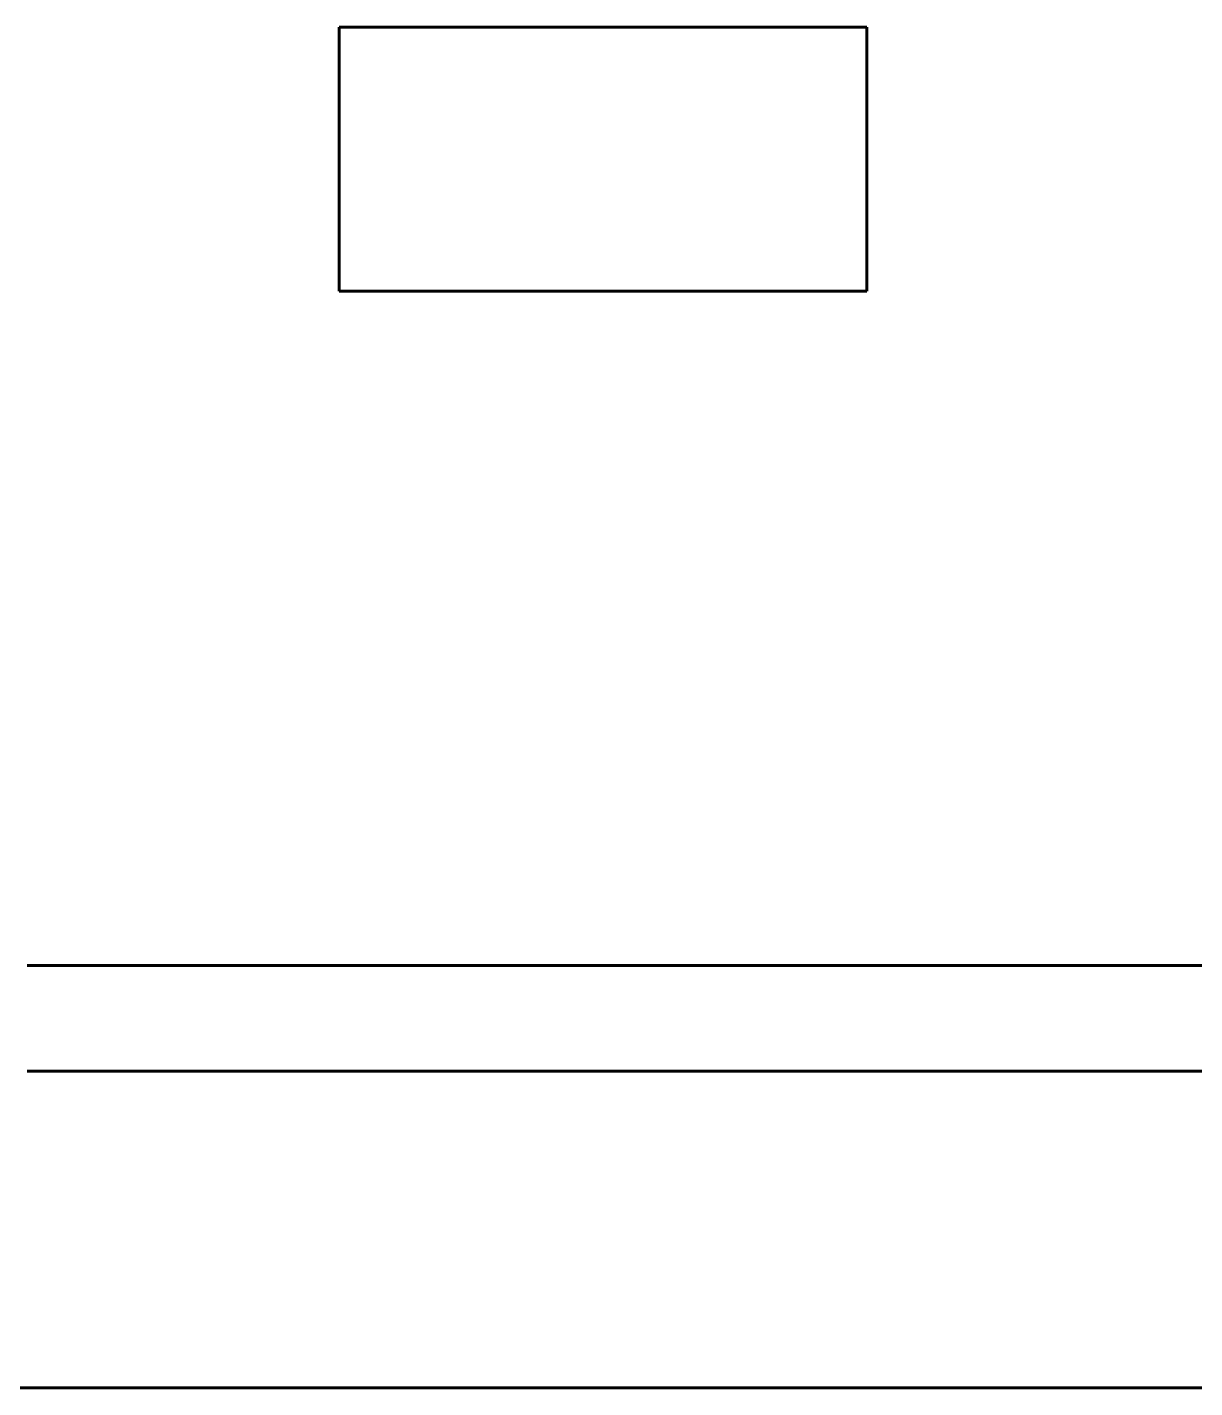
# Model space of a CAD drawing. Extents: x 0 to 297, y 0 to 292.
# Drawn here: x 175.35 to 180.88, y 68.61 to 75.05 of the extents above; entities that cross this region are included whole.
import ezdxf

# ---------------------------------------------------------------- set-up
doc = ezdxf.new("R2010")
doc.units = 0
doc.header["$MEASUREMENT"] = 0
doc.linetypes.add('K5LT_BASIC', pattern=[0])
doc.layers.add('Системный слой', color=7, linetype='Continuous')

# ---------------------------------------------------------------- blocks, each defined once
blk = doc.blocks.new('*U')
at = {"layer": 'Системный слой', "linetype": 'K5LT_BASIC', "lineweight": 60}
for p, q in [((179.3287, 75.053), (176.8287, 75.053)), ((176.8287, 75.053), (176.8287, 73.803)), ((179.3287, 73.803), (179.3287, 75.053)), ((176.8287, 73.803), (179.3287, 73.803))]:
    blk.add_line(p, q, dxfattribs=at)

msp = doc.modelspace()

# ---------------------------------------------------------------- linework, layer by layer
at = {"layer": 'Системный слой', "linetype": 'K5LT_BASIC', "lineweight": 60}
for p, q in [((175.3505, 70.6065), (181.3505, 70.6065)), ((181.3503, 70.1064), (175.3503, 70.1064)), ((173.35, 68.6064), (247.3503, 68.6064)), ((173.35, 68.6064), (248.35, 68.6064))]:
    msp.add_line(p, q, dxfattribs=at)

# ---------------------------------------------------------------- block references
at = {"layer": 'Системный слой'}
msp.add_blockref('*U', (0, 0), dxfattribs=at)
msp.add_blockref('*U', (0, 0), dxfattribs=at)
msp.add_blockref('*U', (0, 0), dxfattribs=at)
msp.add_blockref('*U', (0, 0), dxfattribs=at)
msp.add_blockref('*U', (0, 0), dxfattribs=at)
msp.add_blockref('*U', (0, 0), dxfattribs=at)
msp.add_blockref('*U', (0, 0), dxfattribs=at)
msp.add_blockref('*U', (0, 0), dxfattribs=at)
msp.add_blockref('*U', (0, 0), dxfattribs=at)
msp.add_blockref('*U', (0, 0), dxfattribs=at)
msp.add_blockref('*U', (0, 0), dxfattribs=at)
msp.add_blockref('*U', (0, 0), dxfattribs=at)
msp.add_blockref('*U', (0, 0), dxfattribs=at)
msp.add_blockref('*U', (0, 0), dxfattribs=at)
msp.add_blockref('*U', (0, 0), dxfattribs=at)
msp.add_blockref('*U', (0, 0), dxfattribs=at)
msp.add_blockref('*U', (0, 0), dxfattribs=at)
msp.add_blockref('*U', (0, 0), dxfattribs=at)
msp.add_blockref('*U', (0, 0), dxfattribs=at)
msp.add_blockref('*U', (0, 0), dxfattribs=at)
msp.add_blockref('*U', (0, 0), dxfattribs=at)
msp.add_blockref('*U', (0, 0), dxfattribs=at)
msp.add_blockref('*U', (0, 0), dxfattribs=at)
msp.add_blockref('*U', (0, 0), dxfattribs=at)
msp.add_blockref('*U', (0, 0), dxfattribs=at)
msp.add_blockref('*U', (0, 0), dxfattribs=at)
msp.add_blockref('*U', (0, 0), dxfattribs=at)
msp.add_blockref('*U', (0, 0), dxfattribs=at)
msp.add_blockref('*U', (0, 0), dxfattribs=at)
msp.add_blockref('*U', (0, 0), dxfattribs=at)
msp.add_blockref('*U', (0, 0), dxfattribs=at)
msp.add_blockref('*U', (0, 0), dxfattribs=at)
msp.add_blockref('*U', (0, 0), dxfattribs=at)
msp.add_blockref('*U', (0, 0), dxfattribs=at)
msp.add_blockref('*U', (0, 0), dxfattribs=at)
msp.add_blockref('*U', (0, 0), dxfattribs=at)
msp.add_blockref('*U', (0, 0), dxfattribs=at)
msp.add_blockref('*U', (0, 0), dxfattribs=at)
msp.add_blockref('*U', (0, 0), dxfattribs=at)
msp.add_blockref('*U', (0, 0), dxfattribs=at)
msp.add_blockref('*U', (0, 0), dxfattribs=at)
msp.add_blockref('*U', (0, 0), dxfattribs=at)
msp.add_blockref('*U', (0, 0), dxfattribs=at)
msp.add_blockref('*U', (0, 0), dxfattribs=at)
msp.add_blockref('*U', (0, 0), dxfattribs=at)
msp.add_blockref('*U', (0, 0), dxfattribs=at)
msp.add_blockref('*U', (0, 0), dxfattribs=at)
msp.add_blockref('*U', (0, 0), dxfattribs=at)
msp.add_blockref('*U', (0, 0), dxfattribs=at)
msp.add_blockref('*U', (0, 0), dxfattribs=at)
msp.add_blockref('*U', (0, 0), dxfattribs=at)
msp.add_blockref('*U', (0, 0), dxfattribs=at)
msp.add_blockref('*U', (0, 0), dxfattribs=at)
msp.add_blockref('*U', (0, 0), dxfattribs=at)
msp.add_blockref('*U', (0, 0), dxfattribs=at)
msp.add_blockref('*U', (0, 0), dxfattribs=at)
msp.add_blockref('*U', (0, 0), dxfattribs=at)
msp.add_blockref('*U', (0, 0), dxfattribs=at)
msp.add_blockref('*U', (0, 0), dxfattribs=at)
msp.add_blockref('*U', (0, 0), dxfattribs=at)
msp.add_blockref('*U', (0, 0), dxfattribs=at)
msp.add_blockref('*U', (0, 0), dxfattribs=at)
msp.add_blockref('*U', (0, 0), dxfattribs=at)
msp.add_blockref('*U', (0, 0), dxfattribs=at)
msp.add_blockref('*U', (0, 0), dxfattribs=at)
msp.add_blockref('*U', (0, 0), dxfattribs=at)
msp.add_blockref('*U', (0, 0), dxfattribs=at)
msp.add_blockref('*U', (0, 0), dxfattribs=at)
msp.add_blockref('*U', (0, 0), dxfattribs=at)
msp.add_blockref('*U', (0, 0), dxfattribs=at)
msp.add_blockref('*U', (0, 0), dxfattribs=at)
msp.add_blockref('*U', (0, 0), dxfattribs=at)
msp.add_blockref('*U', (0, 0), dxfattribs=at)
msp.add_blockref('*U', (0, 0), dxfattribs=at)
msp.add_blockref('*U', (0, 0), dxfattribs=at)
msp.add_blockref('*U', (0, 0), dxfattribs=at)
msp.add_blockref('*U', (0, 0), dxfattribs=at)
msp.add_blockref('*U', (0, 0), dxfattribs=at)
msp.add_blockref('*U', (0, 0), dxfattribs=at)
msp.add_blockref('*U', (0, 0), dxfattribs=at)
msp.add_blockref('*U', (0, 0), dxfattribs=at)
msp.add_blockref('*U', (0, 0), dxfattribs=at)
msp.add_blockref('*U', (0, 0), dxfattribs=at)
msp.add_blockref('*U', (0, 0), dxfattribs=at)
msp.add_blockref('*U', (0, 0), dxfattribs=at)
msp.add_blockref('*U', (0, 0), dxfattribs=at)
msp.add_blockref('*U', (0, 0), dxfattribs=at)
msp.add_blockref('*U', (0, 0), dxfattribs=at)
msp.add_blockref('*U', (0, 0), dxfattribs=at)
msp.add_blockref('*U', (0, 0), dxfattribs=at)
msp.add_blockref('*U', (0, 0), dxfattribs=at)
msp.add_blockref('*U', (0, 0), dxfattribs=at)
msp.add_blockref('*U', (0, 0), dxfattribs=at)
msp.add_blockref('*U', (0, 0), dxfattribs=at)
msp.add_blockref('*U', (0, 0), dxfattribs=at)
msp.add_blockref('*U', (0, 0), dxfattribs=at)
msp.add_blockref('*U', (0, 0), dxfattribs=at)
msp.add_blockref('*U', (0, 0), dxfattribs=at)
msp.add_blockref('*U', (0, 0), dxfattribs=at)
msp.add_blockref('*U', (0, 0), dxfattribs=at)
msp.add_blockref('*U', (0, 0), dxfattribs=at)
msp.add_blockref('*U', (0, 0), dxfattribs=at)
msp.add_blockref('*U', (0, 0), dxfattribs=at)
msp.add_blockref('*U', (0, 0), dxfattribs=at)
msp.add_blockref('*U', (0, 0), dxfattribs=at)
msp.add_blockref('*U', (0, 0), dxfattribs=at)
msp.add_blockref('*U', (0, 0), dxfattribs=at)
msp.add_blockref('*U', (0, 0), dxfattribs=at)
msp.add_blockref('*U', (0, 0), dxfattribs=at)
msp.add_blockref('*U', (0, 0), dxfattribs=at)
msp.add_blockref('*U', (0, 0), dxfattribs=at)
msp.add_blockref('*U', (0, 0), dxfattribs=at)
msp.add_blockref('*U', (0, 0), dxfattribs=at)
msp.add_blockref('*U', (0, 0), dxfattribs=at)
msp.add_blockref('*U', (0, 0), dxfattribs=at)
msp.add_blockref('*U', (0, 0), dxfattribs=at)
msp.add_blockref('*U', (0, 0), dxfattribs=at)
msp.add_blockref('*U', (0, 0), dxfattribs=at)
msp.add_blockref('*U', (0, 0), dxfattribs=at)
msp.add_blockref('*U', (0, 0), dxfattribs=at)
msp.add_blockref('*U', (0, 0), dxfattribs=at)
msp.add_blockref('*U', (0, 0), dxfattribs=at)
msp.add_blockref('*U', (0, 0), dxfattribs=at)
msp.add_blockref('*U', (0, 0), dxfattribs=at)
msp.add_blockref('*U', (0, 0), dxfattribs=at)
msp.add_blockref('*U', (0, 0), dxfattribs=at)
msp.add_blockref('*U', (0, 0), dxfattribs=at)
msp.add_blockref('*U', (0, 0), dxfattribs=at)
msp.add_blockref('*U', (0, 0), dxfattribs=at)
msp.add_blockref('*U', (0, 0), dxfattribs=at)
msp.add_blockref('*U', (0, 0), dxfattribs=at)
msp.add_blockref('*U', (0, 0), dxfattribs=at)
msp.add_blockref('*U', (0, 0), dxfattribs=at)
msp.add_blockref('*U', (0, 0), dxfattribs=at)
msp.add_blockref('*U', (0, 0), dxfattribs=at)
msp.add_blockref('*U', (0, 0), dxfattribs=at)
msp.add_blockref('*U', (0, 0), dxfattribs=at)
msp.add_blockref('*U', (0, 0), dxfattribs=at)
msp.add_blockref('*U', (0, 0), dxfattribs=at)
msp.add_blockref('*U', (0, 0), dxfattribs=at)
msp.add_blockref('*U', (0, 0), dxfattribs=at)
msp.add_blockref('*U', (0, 0), dxfattribs=at)
msp.add_blockref('*U', (0, 0), dxfattribs=at)
msp.add_blockref('*U', (0, 0), dxfattribs=at)
msp.add_blockref('*U', (0, 0), dxfattribs=at)
msp.add_blockref('*U', (0, 0), dxfattribs=at)
msp.add_blockref('*U', (0, 0), dxfattribs=at)
msp.add_blockref('*U', (0, 0), dxfattribs=at)
msp.add_blockref('*U', (0, 0), dxfattribs=at)
msp.add_blockref('*U', (0, 0), dxfattribs=at)
msp.add_blockref('*U', (0, 0), dxfattribs=at)
msp.add_blockref('*U', (0, 0), dxfattribs=at)
msp.add_blockref('*U', (0, 0), dxfattribs=at)
msp.add_blockref('*U', (0, 0), dxfattribs=at)
msp.add_blockref('*U', (0, 0), dxfattribs=at)
msp.add_blockref('*U', (0, 0), dxfattribs=at)
msp.add_blockref('*U', (0, 0), dxfattribs=at)
msp.add_blockref('*U', (0, 0), dxfattribs=at)
msp.add_blockref('*U', (0, 0), dxfattribs=at)
msp.add_blockref('*U', (0, 0), dxfattribs=at)
msp.add_blockref('*U', (0, 0), dxfattribs=at)
msp.add_blockref('*U', (0, 0), dxfattribs=at)
msp.add_blockref('*U', (0, 0), dxfattribs=at)
msp.add_blockref('*U', (0, 0), dxfattribs=at)
msp.add_blockref('*U', (0, 0), dxfattribs=at)
msp.add_blockref('*U', (0, 0), dxfattribs=at)
msp.add_blockref('*U', (0, 0), dxfattribs=at)
msp.add_blockref('*U', (0, 0), dxfattribs=at)
msp.add_blockref('*U', (0, 0), dxfattribs=at)
msp.add_blockref('*U', (0, 0), dxfattribs=at)
msp.add_blockref('*U', (0, 0), dxfattribs=at)
msp.add_blockref('*U', (0, 0), dxfattribs=at)
msp.add_blockref('*U', (0, 0), dxfattribs=at)
msp.add_blockref('*U', (0, 0), dxfattribs=at)
msp.add_blockref('*U', (0, 0), dxfattribs=at)
msp.add_blockref('*U', (0, 0), dxfattribs=at)
msp.add_blockref('*U', (0, 0), dxfattribs=at)
msp.add_blockref('*U', (0, 0), dxfattribs=at)
msp.add_blockref('*U', (0, 0), dxfattribs=at)
msp.add_blockref('*U', (0, 0), dxfattribs=at)
msp.add_blockref('*U', (0, 0), dxfattribs=at)
msp.add_blockref('*U', (0, 0), dxfattribs=at)
msp.add_blockref('*U', (0, 0), dxfattribs=at)
msp.add_blockref('*U', (0, 0), dxfattribs=at)
msp.add_blockref('*U', (0, 0), dxfattribs=at)
msp.add_blockref('*U', (0, 0), dxfattribs=at)
msp.add_blockref('*U', (0, 0), dxfattribs=at)
msp.add_blockref('*U', (0, 0), dxfattribs=at)
msp.add_blockref('*U', (0, 0), dxfattribs=at)
msp.add_blockref('*U', (0, 0), dxfattribs=at)
msp.add_blockref('*U', (0, 0), dxfattribs=at)
msp.add_blockref('*U', (0, 0), dxfattribs=at)
msp.add_blockref('*U', (0, 0), dxfattribs=at)
msp.add_blockref('*U', (0, 0), dxfattribs=at)
msp.add_blockref('*U', (0, 0), dxfattribs=at)
msp.add_blockref('*U', (0, 0), dxfattribs=at)
msp.add_blockref('*U', (0, 0), dxfattribs=at)
msp.add_blockref('*U', (0, 0), dxfattribs=at)
msp.add_blockref('*U', (0, 0), dxfattribs=at)
msp.add_blockref('*U', (0, 0), dxfattribs=at)
msp.add_blockref('*U', (0, 0), dxfattribs=at)
msp.add_blockref('*U', (0, 0), dxfattribs=at)
msp.add_blockref('*U', (0, 0), dxfattribs=at)
msp.add_blockref('*U', (0, 0), dxfattribs=at)
msp.add_blockref('*U', (0, 0), dxfattribs=at)
msp.add_blockref('*U', (0, 0), dxfattribs=at)
msp.add_blockref('*U', (0, 0), dxfattribs=at)
msp.add_blockref('*U', (0, 0), dxfattribs=at)
msp.add_blockref('*U', (0, 0), dxfattribs=at)
msp.add_blockref('*U', (0, 0), dxfattribs=at)
msp.add_blockref('*U', (0, 0), dxfattribs=at)
msp.add_blockref('*U', (0, 0), dxfattribs=at)
msp.add_blockref('*U', (0, 0), dxfattribs=at)
msp.add_blockref('*U', (0, 0), dxfattribs=at)
msp.add_blockref('*U', (0, 0), dxfattribs=at)
msp.add_blockref('*U', (0, 0), dxfattribs=at)
msp.add_blockref('*U', (0, 0), dxfattribs=at)
msp.add_blockref('*U', (0, 0), dxfattribs=at)
msp.add_blockref('*U', (0, 0), dxfattribs=at)
msp.add_blockref('*U', (0, 0), dxfattribs=at)
msp.add_blockref('*U', (0, 0), dxfattribs=at)
msp.add_blockref('*U', (0, 0), dxfattribs=at)
msp.add_blockref('*U', (0, 0), dxfattribs=at)
msp.add_blockref('*U', (0, 0), dxfattribs=at)
msp.add_blockref('*U', (0, 0), dxfattribs=at)
msp.add_blockref('*U', (0, 0), dxfattribs=at)
msp.add_blockref('*U', (0, 0), dxfattribs=at)
msp.add_blockref('*U', (0, 0), dxfattribs=at)
msp.add_blockref('*U', (0, 0), dxfattribs=at)
msp.add_blockref('*U', (0, 0), dxfattribs=at)
msp.add_blockref('*U', (0, 0), dxfattribs=at)
msp.add_blockref('*U', (0, 0), dxfattribs=at)
msp.add_blockref('*U', (0, 0), dxfattribs=at)
msp.add_blockref('*U', (0, 0), dxfattribs=at)
msp.add_blockref('*U', (0, 0), dxfattribs=at)
msp.add_blockref('*U', (0, 0), dxfattribs=at)
msp.add_blockref('*U', (0, 0), dxfattribs=at)
msp.add_blockref('*U', (0, 0), dxfattribs=at)
msp.add_blockref('*U', (0, 0), dxfattribs=at)
msp.add_blockref('*U', (0, 0), dxfattribs=at)
msp.add_blockref('*U', (0, 0), dxfattribs=at)
msp.add_blockref('*U', (0, 0), dxfattribs=at)
msp.add_blockref('*U', (0, 0), dxfattribs=at)
msp.add_blockref('*U', (0, 0), dxfattribs=at)
msp.add_blockref('*U', (0, 0), dxfattribs=at)
msp.add_blockref('*U', (0, 0), dxfattribs=at)
msp.add_blockref('*U', (0, 0), dxfattribs=at)
msp.add_blockref('*U', (0, 0), dxfattribs=at)
msp.add_blockref('*U', (0, 0), dxfattribs=at)
msp.add_blockref('*U', (0, 0), dxfattribs=at)
msp.add_blockref('*U', (0, 0), dxfattribs=at)
msp.add_blockref('*U', (0, 0), dxfattribs=at)
msp.add_blockref('*U', (0, 0), dxfattribs=at)
msp.add_blockref('*U', (0, 0), dxfattribs=at)
msp.add_blockref('*U', (0, 0), dxfattribs=at)
msp.add_blockref('*U', (0, 0), dxfattribs=at)
msp.add_blockref('*U', (0, 0), dxfattribs=at)
msp.add_blockref('*U', (0, 0), dxfattribs=at)
msp.add_blockref('*U', (0, 0), dxfattribs=at)
msp.add_blockref('*U', (0, 0), dxfattribs=at)
msp.add_blockref('*U', (0, 0), dxfattribs=at)
msp.add_blockref('*U', (0, 0), dxfattribs=at)
msp.add_blockref('*U', (0, 0), dxfattribs=at)
msp.add_blockref('*U', (0, 0), dxfattribs=at)
msp.add_blockref('*U', (0, 0), dxfattribs=at)
msp.add_blockref('*U', (0, 0), dxfattribs=at)
msp.add_blockref('*U', (0, 0), dxfattribs=at)
msp.add_blockref('*U', (0, 0), dxfattribs=at)
msp.add_blockref('*U', (0, 0), dxfattribs=at)
msp.add_blockref('*U', (0, 0), dxfattribs=at)
msp.add_blockref('*U', (0, 0), dxfattribs=at)
msp.add_blockref('*U', (0, 0), dxfattribs=at)
msp.add_blockref('*U', (0, 0), dxfattribs=at)
msp.add_blockref('*U', (0, 0), dxfattribs=at)
msp.add_blockref('*U', (0, 0), dxfattribs=at)
msp.add_blockref('*U', (0, 0), dxfattribs=at)
msp.add_blockref('*U', (0, 0), dxfattribs=at)
msp.add_blockref('*U', (0, 0), dxfattribs=at)
msp.add_blockref('*U', (0, 0), dxfattribs=at)
msp.add_blockref('*U', (0, 0), dxfattribs=at)
msp.add_blockref('*U', (0, 0), dxfattribs=at)
msp.add_blockref('*U', (0, 0), dxfattribs=at)
msp.add_blockref('*U', (0, 0), dxfattribs=at)
msp.add_blockref('*U', (0, 0), dxfattribs=at)
msp.add_blockref('*U', (0, 0), dxfattribs=at)
msp.add_blockref('*U', (0, 0), dxfattribs=at)
msp.add_blockref('*U', (0, 0), dxfattribs=at)
msp.add_blockref('*U', (0, 0), dxfattribs=at)
msp.add_blockref('*U', (0, 0), dxfattribs=at)
msp.add_blockref('*U', (0, 0), dxfattribs=at)
msp.add_blockref('*U', (0, 0), dxfattribs=at)
msp.add_blockref('*U', (0, 0), dxfattribs=at)
msp.add_blockref('*U', (0, 0), dxfattribs=at)
msp.add_blockref('*U', (0, 0), dxfattribs=at)
msp.add_blockref('*U', (0, 0), dxfattribs=at)
msp.add_blockref('*U', (0, 0), dxfattribs=at)
msp.add_blockref('*U', (0, 0), dxfattribs=at)
msp.add_blockref('*U', (0, 0), dxfattribs=at)
msp.add_blockref('*U', (0, 0), dxfattribs=at)
msp.add_blockref('*U', (0, 0), dxfattribs=at)
msp.add_blockref('*U', (0, 0), dxfattribs=at)
msp.add_blockref('*U', (0, 0), dxfattribs=at)
msp.add_blockref('*U', (0, 0), dxfattribs=at)
msp.add_blockref('*U', (0, 0), dxfattribs=at)
msp.add_blockref('*U', (0, 0), dxfattribs=at)

doc.saveas('drawing.dxf')
